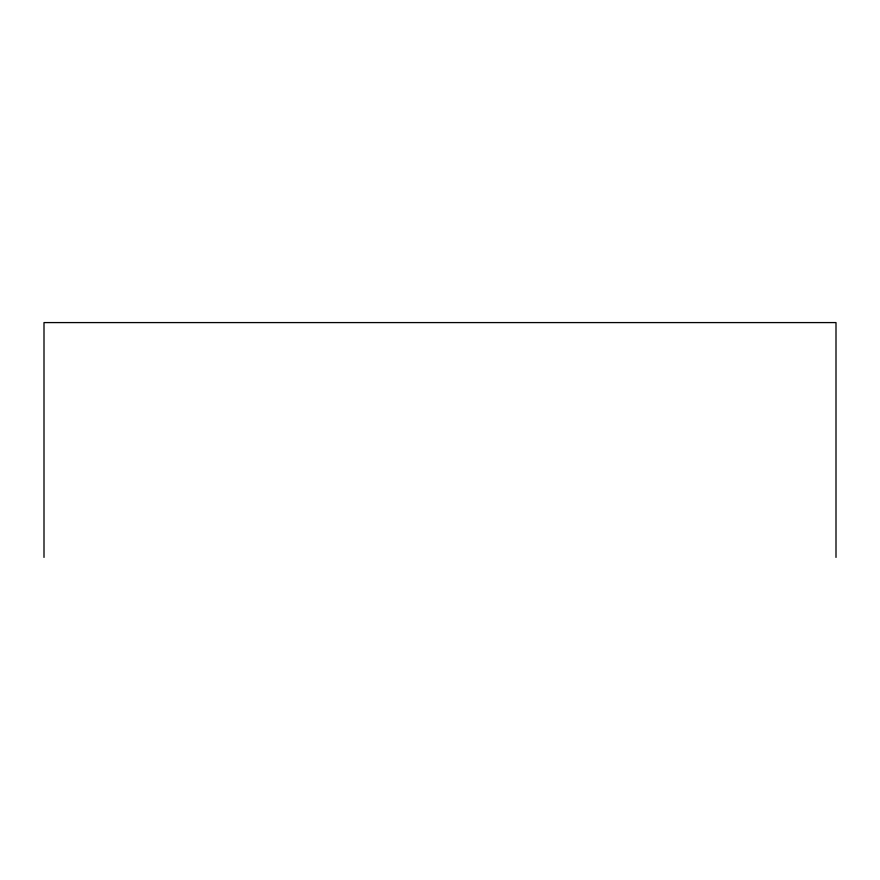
<?xml version="1.0" encoding="UTF-8"?>
<svg xmlns="http://www.w3.org/2000/svg" width="880" height="880" viewBox="0 0 880 880"><rect width="100%" height="100%" fill="white"/><g stroke="black" fill="none" stroke-linecap="round" stroke-linejoin="round"><path stroke-width="1.32" d="M836 557.414L836 322.586L44 322.586L44 557.414"/></g></svg>
